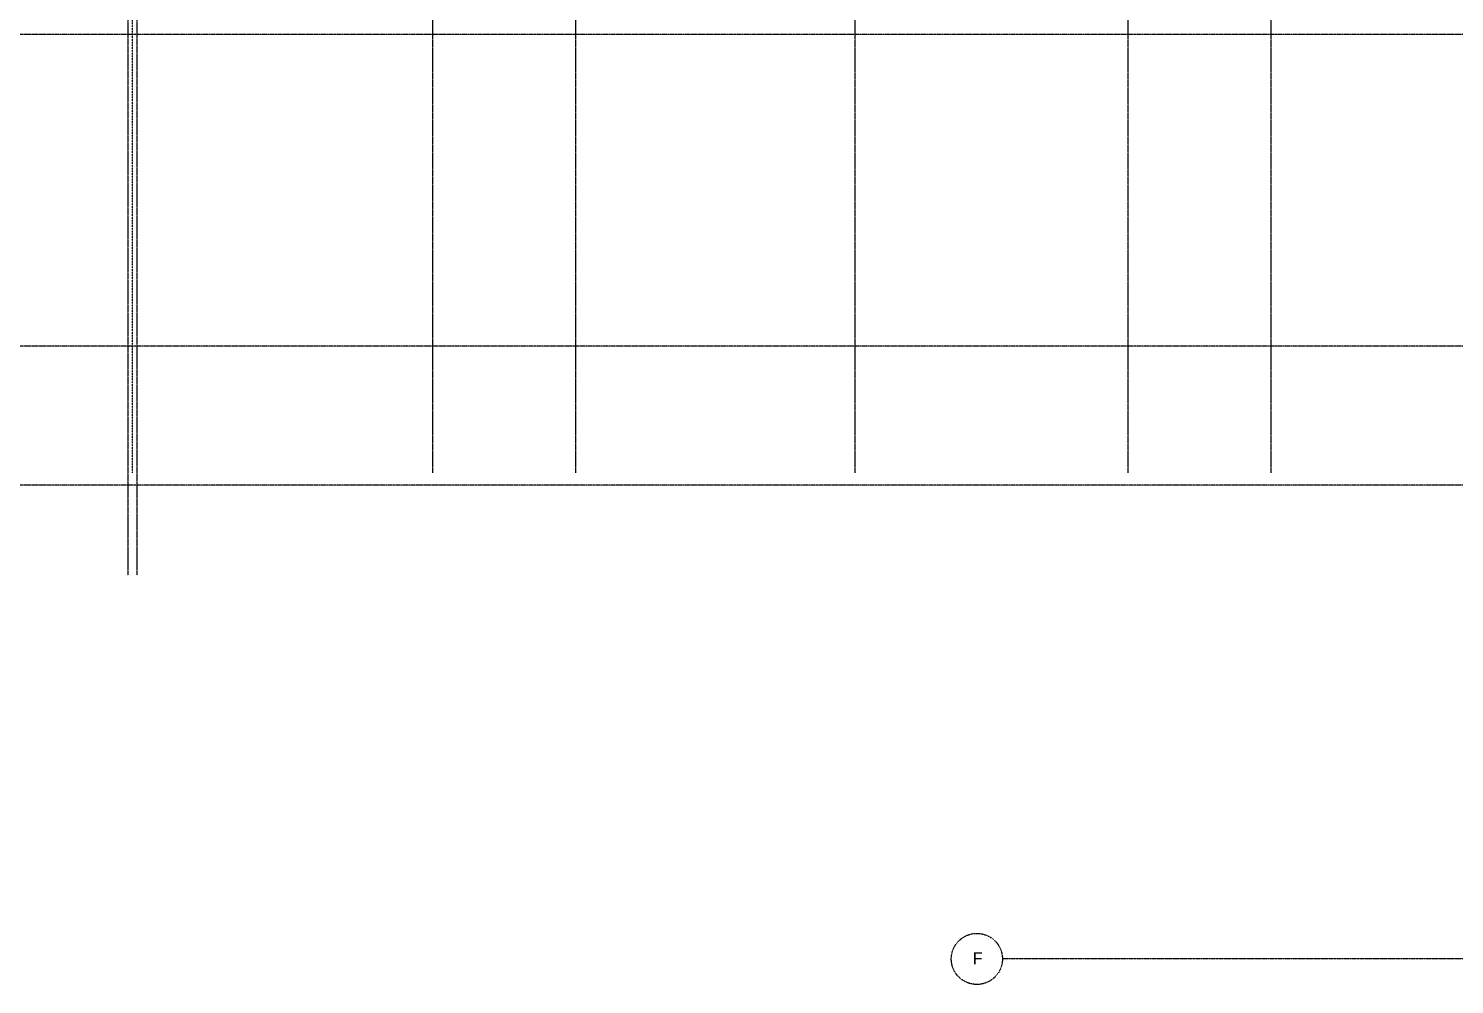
# Model space of a CAD drawing. Header units: millimetres. Extents: x -26249 to 60250, y -21218 to 23336.
# Drawn here: x 13597 to 16386, y -16415 to -14544 of the extents above; entities that cross this region are included whole.
import ezdxf

# ---------------------------------------------------------------- set-up
doc = ezdxf.new("R2010")
doc.units = ezdxf.units.MM
for name, pattern in [('Style de ligne -1', [0.41664, 0.20828, -0.20836]), ('Style de ligne -11', [0.347222, 0.20828, -0.138942]), ('Style de ligne -6', [1.04164, 0.625, -0.20828, 0.06943, -0.13893])]:
    doc.linetypes.add(name, pattern=pattern)
doc.layers.add('B Général', color=7, linetype='Continuous', lineweight=5)
doc.layers.add('C ANNOTATIONS-axes horizontaux', color=1, linetype='Style de ligne -1', lineweight=13, true_color=0xff0000)
doc.styles.add('Arial', font='arial.ttf')
doc.styles.add('Eurostile', font='')
doc.styles.get('Eurostile').set_extended_font_data('Eurostile')

# ---------------------------------------------------------------- blocks, each defined once
blk = doc.blocks.new('Groupe-63-1')
at = {"layer": 'B Général', "color": 1, "linetype": 'Style de ligne -11', "lineweight": 13}
blk.add_line((-1456.9, -1173.9), (-1456.9, 946.1), dxfattribs=at)
at = {"layer": 'B Général', "color": 1, "linetype": 'Style de ligne -11', "lineweight": 13, "flags": 128}
for points in [[(-1416.9, 876.8), (-1492.9, 1008.4), (-1532.9, 968.4)], [(-1496.9, 876.8), (-1420.9, 1008.4), (-1380.9, 968.4)]]:
    blk.add_lwpolyline(points, dxfattribs=at)
at = {"layer": 'B Général', "color": 1, "insert": (-1482.8, 1083.6), "char_height": 30.34, "attachment_point": 1, "line_spacing_factor": 0.958078, "style": 'Arial'}
blk.add_mtext('JD', dxfattribs=at)

msp = doc.modelspace()

# ---------------------------------------------------------------- linework, layer by layer
at = {"layer": 'B Général', "color": 1, "linetype": 'Style de ligne -6', "lineweight": 13, "true_color": 0xff0000}
for p, q in [((14387.949, -15413.63), (14387.949, -12878.63)), ((14667.545, -15413.63), (14667.545, -12878.63)), ((15213.545, -15413.63), (15213.545, -12878.63)), ((15747.545, -15413.63), (15747.545, -12878.63)), ((16027.545, -15413.63), (16027.545, -12878.63))]:
    msp.add_line(p, q, dxfattribs=at)
at = {"layer": 'B Général', "color": 1, "linetype": 'Style de ligne -6', "lineweight": 13, "true_color": 0xff0000, "flags": 128}
for points in [[(13734.024, -12878.63), (13734.024, -12962.13), (13790.949, -13011.13), (13790.949, -15613.63)], [(13865.873, -12878.63), (13865.873, -12962.13), (13808.949, -13011.13), (13808.949, -15613.63)]]:
    msp.add_lwpolyline(points, dxfattribs=at)
at = {"layer": 'C ANNOTATIONS-axes horizontaux', "color": 5, "true_color": 0x0000ff}
for p, q in [((19961.873, -14555.63), (10551.873, -14555.63)), ((19961.873, -15165.63), (10551.873, -15165.63)), ((19961.873, -15437.63), (10551.873, -15437.63)), ((19961.873, -16364.528), (15501.873, -16364.528))]:
    msp.add_line(p, q, dxfattribs=at)
msp.add_circle((15451.873, -16364.528), 50, dxfattribs=at)

# ---------------------------------------------------------------- block references
at = {"layer": 'B Général', "color": 7}
msp.add_blockref('Groupe-63-1', (15256.873, -14239.7), dxfattribs=at)

# ---------------------------------------------------------------- texts
at = {"layer": 'C ANNOTATIONS-axes horizontaux', "color": 5, "true_color": 0x0000ff, "insert": (15443.955, -16351.44), "char_height": 23.496, "attachment_point": 1, "line_spacing_factor": 0.895453, "style": 'Eurostile'}
msp.add_mtext('F', dxfattribs=at)

doc.saveas('drawing.dxf')
